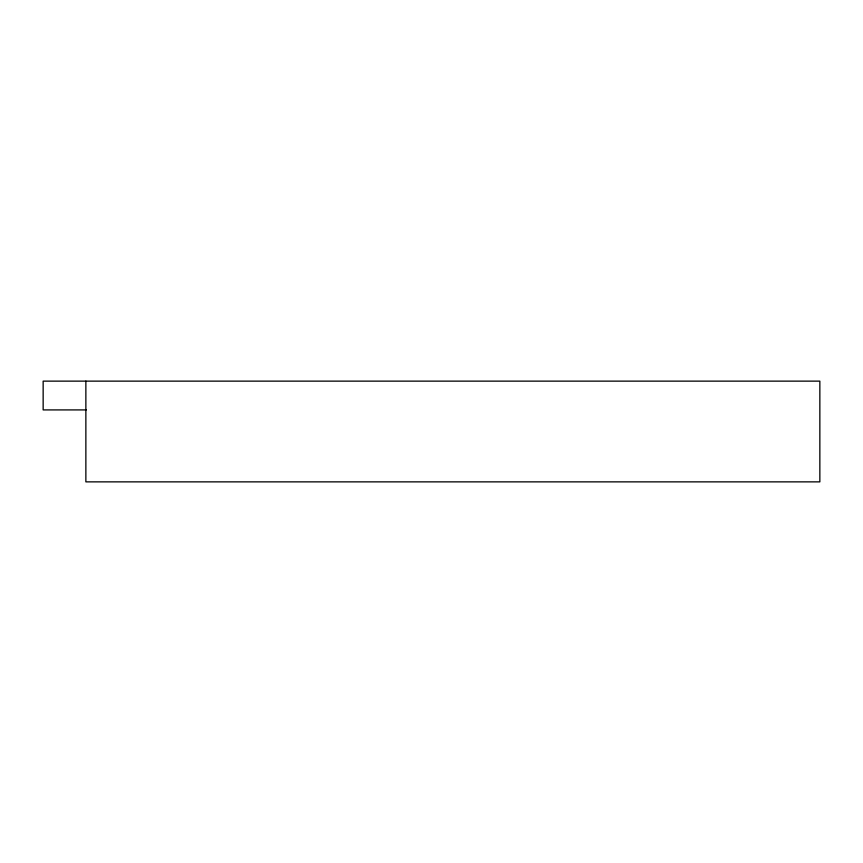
<?xml version="1.0" encoding="UTF-8"?>
<svg xmlns="http://www.w3.org/2000/svg" width="863" height="863" viewBox="0 0 863 863"><rect width="100%" height="100%" fill="white"/><g stroke="black" fill="none" stroke-linecap="round" stroke-linejoin="round"><path stroke-width="1.29" d="M86.268 409.914L43.15 409.914L43.15 381.133L819.85 381.133L819.85 481.867L85.868 481.867L85.868 381.133"/></g></svg>
